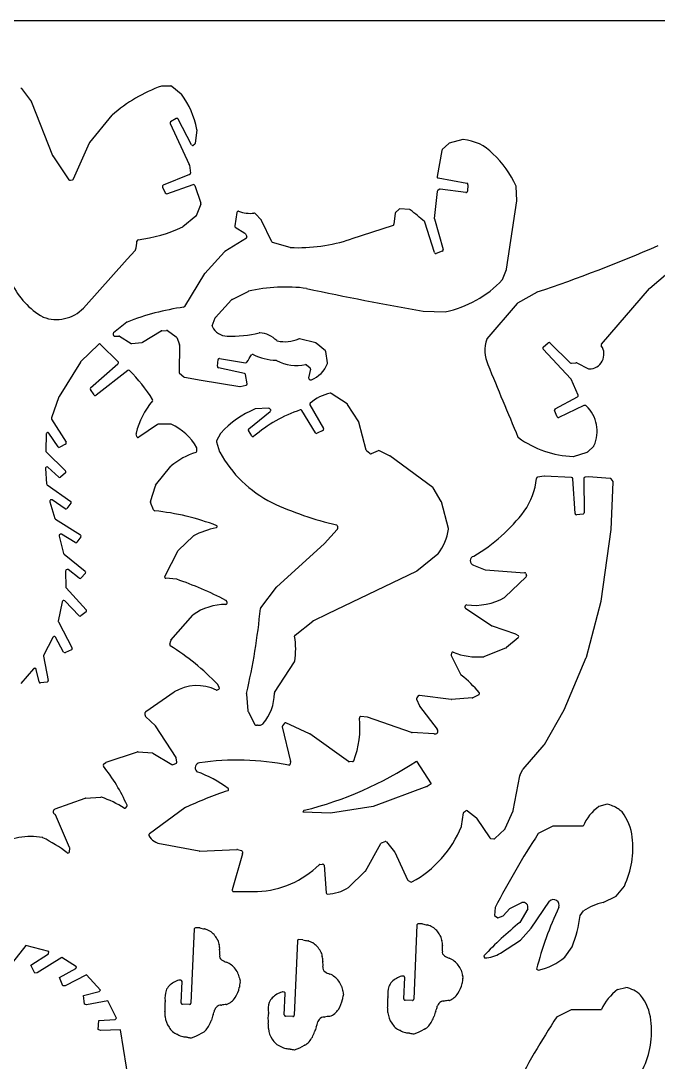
# Model space of a CAD drawing. Extents: x 0 to 821, y 0 to 548.
# Drawn here: x 128.6 to 320.7, y 234.2 to 548.2 of the extents above; entities that cross this region are included whole.
import ezdxf

# ---------------------------------------------------------------- set-up
doc = ezdxf.new("R2010")
doc.units = 0
doc.header["$MEASUREMENT"] = 0
doc.layers.add('WHITE', color=7, linetype='CONTINUOUS')

msp = doc.modelspace()

# ---------------------------------------------------------------- linework, layer by layer
at = {"layer": 'WHITE', "linetype": 'Continuous'}
for p, q in [((820.574183, 548.229817), (0, 548.229817)), ((128.753535, 527.859895), (131.783925, 523.760281)), ((171.154284, 528.580056), (173.843925, 528.580281)), ((174.094403, 528.490388), (176.943925, 526.170281)), ((131.83434, 523.669733), (138.163925, 507.600281)), ((149.364307, 511.530355), (156.093925, 519.740281)), ((175.453889, 518.76015), (173.753925, 517.730281)), ((180.093598, 510.870361), (176.013925, 518.600281)), ((173.593735, 517.219872), (179.363925, 504.850281)), ((181.633924, 515.380282), (181.133925, 511.220281)), ((261.824275, 512.389692), (257.773925, 511.370281)), ((144.474291, 500.549853), (149.303925, 511.440281)), ((180.973999, 510.939663), (180.673925, 510.730281)), ((255.533925, 509.170284), (254.073925, 501.310281)), ((257.593776, 511.269755), (255.653925, 509.390281)), ((138.203924, 507.520282), (143.113925, 500.320281)), ((179.393463, 504.739973), (179.713925, 502.270281)), ((143.533917, 500.16038), (144.203925, 500.320281)), ((179.474387, 501.849589), (171.513925, 498.650281)), ((254.393669, 500.84019), (263.063925, 499.230281)), ((171.303644, 498.109554), (172.153925, 496.310281)), ((172.643512, 496.100316), (180.573925, 498.830281)), ((181.083925, 498.580281), (182.863925, 493.230281)), ((254.124155, 496.800432), (253.233925, 488.630281)), ((254.673481, 497.369882), (254.283925, 497.080281)), ((262.794045, 496.450025), (254.963925, 497.450281)), ((263.393527, 498.809968), (263.243925, 496.820281)), ((278.143925, 494.050281), (277.923925, 498.270281)), ((275.053925, 473.33028), (278.143925, 493.970281)), ((182.853596, 492.960404), (181.483925, 489.440281)), ((193.71365, 490.470116), (193.073925, 486.380281)), ((201.104363, 488.130232), (199.223925, 490.100281)), ((241.463924, 490.220281), (241.093925, 486.870281)), ((242.524244, 491.369599), (241.583925, 490.460281)), ((245.794403, 491.320449), (242.823925, 491.480281)), ((181.364219, 489.270365), (177.473925, 486.120281)), ((204.244268, 481.580314), (201.183925, 488.030281)), ((253.283462, 478.310497), (250.393925, 487.480281)), ((253.254231, 488.469821), (255.903925, 479.260281)), ((193.254056, 485.980438), (196.173925, 484.160281)), ((196.314358, 483.999785), (196.733925, 483.190281)), ((240.823575, 486.52988), (228.083925, 482.380281)), ((196.584338, 482.670241), (190.123925, 478.640281)), ((209.75428, 479.879868), (204.493925, 481.370281)), ((163.07408, 479.010052), (160.663925, 476.320281)), ((190.043923, 478.580279), (184.033925, 472.060281)), ((255.663945, 478.770452), (253.813925, 478.060281)), ((160.663925, 476.320281), (147.453925, 461.610281)), ((183.983988, 471.999557), (177.953925, 462.050281)), ((273.834233, 470.239744), (275.023925, 473.240281)), ((318.174022, 467.560159), (323.683925, 472.180281)), ((192.264327, 464.190082), (197.123925, 466.620281)), ((284.214166, 466.420384), (278.323925, 463.050281)), ((303.624188, 450.719553), (318.123925, 467.520281)), ((187.264002, 458.779665), (192.143925, 464.100281)), ((278.22439, 462.9601), (269.123925, 452.360281)), ((186.323819, 456.269501), (187.183925, 458.640281)), ((249.913787, 460.62047), (256.473925, 460.490281)), ((160.504281, 457.320293), (156.563925, 454.100281)), ((156.444008, 453.649589), (156.553925, 453.350281)), ((156.943461, 453.089588), (158.093925, 453.130281)), ((158.314386, 453.080312), (161.843925, 450.940281)), ((165.283682, 451.269503), (170.913925, 454.710281)), ((171.093925, 454.77028), (172.533925, 454.880281)), ((172.79431, 454.809715), (175.433925, 452.910281)), ((175.574066, 452.720017), (176.383925, 450.580281)), ((217.483925, 451.070281), (212.643925, 452.320281)), ((152.064013, 450.67019), (146.593925, 445.400281)), ((157.903937, 445.369625), (152.623925, 450.660281)), ((162.093462, 450.889972), (165.113925, 451.220281)), ((176.414364, 450.440232), (176.313925, 442.230281)), ((220.39401, 448.700129), (217.643925, 450.990281)), ((294.394401, 440.260314), (286.033925, 449.250281)), ((286.073832, 449.82991), (287.613925, 451.090281)), ((288.143617, 451.060185), (294.243925, 445.050281)), ((187.853697, 444.050207), (188.053925, 446.040281)), ((188.513986, 446.390371), (196.373925, 445.130281)), ((221.024295, 445.080294), (220.533925, 448.450281)), ((146.533523, 445.320078), (140.133925, 434.900281)), ((149.633683, 437.550139), (157.883925, 444.790281)), ((196.00442, 441.849619), (188.163925, 443.620281)), ((214.733572, 444.449869), (215.823925, 443.590281)), ((215.963678, 443.180151), (215.363925, 440.600281)), ((294.573924, 444.940281), (295.953925, 445.110281)), ((296.18398, 445.070097), (299.733925, 443.280281)), ((160.833618, 442.800185), (151.293925, 435.300281)), ((176.463808, 441.920452), (177.783925, 440.820281)), ((177.974346, 440.729503), (182.953925, 439.900281)), ((182.953925, 439.900281), (194.583925, 437.950281)), ((196.813664, 438.769593), (196.303925, 441.530281)), ((215.544131, 440.169786), (215.833925, 439.990281)), ((296.613725, 435.349881), (294.463925, 440.160281)), ((150.714316, 435.389684), (149.573925, 437.020281)), ((194.733928, 437.950281), (196.493925, 438.310281)), ((140.094154, 434.830432), (137.813925, 428.470281)), ((226.973924, 432.680281), (222.143925, 435.840281)), ((289.704179, 431.169988), (296.433925, 434.840281)), ((197.304102, 425.190308), (203.793925, 430.430281)), ((203.273839, 431.380412), (199.383925, 431.190281)), ((203.824002, 431.019802), (203.573925, 431.270281)), ((217.383885, 423.979867), (213.273925, 430.700281)), ((215.763923, 432.37012), (219.843925, 425.280281)), ((230.463815, 427.260322), (227.093925, 432.560281)), ((290.273647, 428.820002), (289.523925, 430.670281)), ((298.3737, 432.199909), (290.813925, 428.610281)), ((298.893717, 432.179507), (298.633925, 432.230281)), ((137.853617, 428.120218), (142.243925, 421.130281)), ((232.724043, 418.72975), (230.513925, 427.150281)), ((136.484289, 424.000185), (136.403925, 423.930281)), ((169.843504, 426.530369), (164.183925, 422.620281)), ((173.714378, 426.579696), (170.073925, 426.600281)), ((198.264117, 423.019859), (197.213925, 424.670281)), ((219.673799, 424.719872), (217.903925, 423.830281)), ((136.244354, 423.629582), (136.133925, 418.520281)), ((139.833731, 419.740101), (137.063925, 423.900281)), ((163.564138, 422.8502), (163.333925, 423.670281)), ((187.554316, 421.250465), (188.533925, 418.190281)), ((188.834303, 423.79001), (187.583925, 421.570281)), ((136.254402, 418.229961), (142.083925, 412.490281)), ((142.10351, 420.569632), (140.363925, 419.610281)), ((181.643848, 418.429899), (181.693925, 419.270281)), ((233.783709, 417.690054), (232.843925, 418.530281)), ((236.324064, 418.580134), (234.213925, 417.630281)), ((239.773924, 417.03028), (236.673925, 418.570281)), ((295.233524, 416.84008), (299.353925, 418.160281)), ((299.504335, 418.249926), (301.293925, 419.940281)), ((252.753603, 407.519534), (239.833925, 417.000281)), ((136.023608, 413.249962), (136.343925, 408.620281)), ((136.21358, 413.62991), (136.133925, 413.550281)), ((140.053923, 410.580283), (136.773925, 413.650281)), ((142.063605, 411.909983), (140.593925, 410.580281)), ((169.214245, 408.149876), (173.843925, 413.910281)), ((136.51357, 408.319846), (143.623925, 403.290281)), ((286.323518, 410.91034), (284.403925, 410.570281)), ((294.643587, 410.509609), (286.423925, 410.920281)), ((295.684384, 399.639532), (295.023925, 410.140281)), ((298.333675, 410.230015), (298.463925, 399.860281)), ((299.753925, 410.660281), (298.713925, 410.630281)), ((306.294359, 410.239635), (299.753925, 410.660281)), ((307.134248, 409.320411), (306.593925, 410.070281)), ((306.613925, 394.810281), (307.203925, 409.070281)), ((167.693711, 403.249849), (169.143925, 408.020281)), ((255.343993, 403.260109), (252.853925, 407.410281)), ((137.333763, 403.169934), (138.883925, 398.140281)), ((137.433973, 403.599719), (137.373925, 403.500281)), ((141.934041, 401.08026), (137.993925, 403.720281)), ((143.713518, 402.709888), (142.473925, 401.160281)), ((168.623805, 400.709888), (167.703925, 402.990281)), ((257.484255, 395.099989), (255.383925, 403.160281)), ((298.103921, 399.460386), (296.123925, 399.270281)), ((139.053676, 397.919721), (146.553925, 393.160281)), ((187.753987, 395.829924), (187.713925, 395.950281)), ((224.09405, 395.79012), (224.103925, 395.060281)), ((140.143472, 392.830381), (141.503925, 387.580281)), ((140.253685, 393.24975), (140.193925, 393.150281)), ((144.973906, 390.870106), (140.803925, 393.380281)), ((146.663645, 392.589562), (145.503925, 390.980281)), ((176.09373, 388.540038), (180.573925, 392.800281)), ((224.003509, 394.779716), (220.163925, 390.570281)), ((303.503925, 373.220281), (306.613925, 394.810281)), ((220.163925, 390.570281), (205.653925, 377.460281)), ((141.643769, 387.369513), (148.013925, 382.200281)), ((171.973657, 380.680181), (176.013925, 388.440281)), ((247.953925, 382.300281), (254.343925, 387.460281)), ((265.013834, 384.060056), (268.543925, 382.630281)), ((142.083552, 382.279664), (142.153925, 377.470281)), ((142.284324, 382.659706), (142.193925, 382.570281)), ((146.184259, 380.110036), (142.813925, 382.700281)), ((148.05402, 381.619909), (146.723925, 380.160281)), ((175.474002, 379.839665), (172.303925, 380.090281)), ((221.263925, 369.450281), (247.873925, 382.260281)), ((268.664247, 382.610227), (280.473925, 381.790281)), ((280.903783, 380.559886), (274.513925, 374.390281)), ((280.823566, 381.519557), (281.003925, 380.980281)), ((142.254121, 377.209971), (148.303925, 370.590281)), ((205.603925, 377.410282), (200.893925, 371.200281)), ((141.063834, 373.03014), (139.873925, 367.210281)), ((141.334306, 373.350437), (141.223925, 373.280281)), ((146.18345, 368.800391), (141.853925, 373.300281)), ((190.753898, 372.769727), (190.553925, 373.250281)), ((262.594202, 371.830051), (262.483925, 371.540281)), ((262.633701, 371.060398), (270.543925, 365.790281)), ((299.093924, 356.290279), (303.503925, 373.220281)), ((148.264017, 370.009652), (146.723925, 368.760281)), ((173.853614, 361.409576), (180.493925, 369.020281)), ((216.693999, 367.249895), (221.263925, 369.450281)), ((139.913898, 366.940461), (144.023925, 359.050281)), ((211.253707, 362.99031), (216.623925, 367.210281)), ((270.643926, 365.74028), (277.703925, 363.330281)), ((138.194268, 362.269658), (135.463925, 356.840281)), ((138.524325, 362.520081), (138.393925, 362.460281)), ((141.504059, 357.860216), (139.033925, 362.340281)), ((173.474261, 360.209818), (173.773925, 361.260281)), ((278.544054, 362.189652), (275.023925, 359.200281)), ((277.794399, 363.289848), (278.493925, 362.830281)), ((143.834056, 358.500453), (142.023925, 357.690281)), ((274.913862, 359.140065), (268.143925, 356.460281)), ((135.42383, 356.589934), (136.823925, 349.260281)), ((205.114113, 345.63994), (211.103925, 354.910281)), ((258.414071, 357.500177), (258.333925, 357.060281)), ((258.373464, 356.82004), (261.263925, 351.000281)), ((292.433925, 340.390281), (299.073925, 356.230281)), ((132.414106, 352.799781), (128.593925, 348.410281)), ((132.803996, 352.949508), (132.683925, 352.940281)), ((134.074179, 348.839508), (133.233925, 352.640281)), ((136.483706, 348.790122), (134.513925, 348.530281)), ((166.283572, 339.949693), (174.823925, 345.810281)), ((187.914275, 346.410001), (188.253925, 346.620281)), ((188.414195, 347.139659), (187.933925, 348.080281)), ((196.604277, 345.199868), (197.043925, 340.100281)), ((247.873724, 343.639882), (248.773925, 341.590281)), ((248.42389, 344.629867), (247.933925, 344.060281)), ((258.343923, 343.510281), (248.773925, 344.770281)), ((264.703504, 344.040368), (258.433925, 343.510281)), ((266.663586, 344.9897), (264.853925, 344.080281)), ((166.05405, 338.780048), (166.103925, 339.650281)), ((197.083523, 339.950038), (199.163925, 335.970281)), ((248.823947, 341.510045), (254.133925, 334.560281)), ((286.424277, 329.930175), (292.433925, 340.390281)), ((169.153924, 335.65028), (166.183925, 338.460281)), ((208.044142, 336.369677), (207.463925, 335.610281)), ((215.634386, 333.189973), (208.533925, 336.480281)), ((233.044395, 338.190398), (231.123925, 338.390281)), ((246.413888, 333.57956), (233.133925, 338.170281)), ((175.384048, 326.089952), (169.223925, 335.580281)), ((207.383449, 335.269509), (209.893925, 324.850281)), ((227.343671, 324.830242), (215.693925, 333.150281)), ((253.104193, 333.199695), (246.523925, 333.560281)), ((279.993514, 322.489634), (286.373925, 329.860281)), ((154.35423, 324.659742), (163.773925, 327.780281)), ((163.934309, 327.800204), (168.243925, 327.410281)), ((168.403516, 327.359971), (174.163925, 323.940281)), ((153.544008, 323.990184), (154.213925, 324.580281)), ((174.503662, 323.909599), (175.343925, 324.210281)), ((175.614296, 324.64028), (175.443925, 325.930281)), ((209.904172, 324.699563), (209.813925, 324.100281)), ((228.613873, 324.809957), (227.593925, 324.750281)), ((247.913925, 324.990281), (252.283925, 318.060281)), ((277.013925, 310.070282), (279.003925, 320.570281)), ((279.044157, 320.679922), (279.933925, 322.420281)), ((251.003925, 317.270281), (234.853568, 311.309691)), ((252.283925, 318.060281), (251.074077, 317.30951)), ((148.093564, 313.78976), (152.723925, 314.130281)), ((138.963646, 310.519702), (147.983925, 313.770281)), ((160.243933, 310.889595), (160.553925, 311.230281)), ((234.773925, 311.290281), (221.983845, 309.269895)), ((305.334188, 311.950491), (302.883925, 311.270281)), ((143.304254, 298.89008), (139.053925, 308.740281)), ((178.074153, 310.880125), (167.343925, 303.060281)), ((213.733925, 309.600281), (213.724317, 309.660418)), ((221.903925, 309.260281), (213.733925, 309.600281)), ((261.434277, 305.369869), (262.033925, 309.340281)), ((262.194012, 309.6003), (262.723925, 309.990281)), ((263.214352, 309.980251), (265.923925, 307.830281)), ((274.624166, 304.589963), (276.983925, 309.980281)), ((266.003511, 307.740246), (270.023925, 301.780281)), ((289.003925, 305.300281), (284.593925, 303.120281)), ((298.074208, 305.289956), (289.003925, 305.300281)), ((270.313545, 301.609572), (271.193925, 301.520281)), ((271.504106, 301.619728), (274.533925, 304.460281)), ((143.223875, 297.57982), (143.333925, 298.690281)), ((171.044179, 300.000106), (182.313925, 297.850281)), ((232.483847, 291.809895), (237.123925, 300.100281)), ((237.324425, 300.270105), (238.393925, 300.690281)), ((238.844236, 300.570198), (241.293925, 297.570281)), ((182.313925, 297.850281), (182.443925, 297.820281)), ((182.533926, 297.820281), (193.733925, 298.320281)), ((195.413499, 296.999907), (192.303925, 286.140281)), ((193.864395, 298.310398), (195.093925, 297.960281)), ((195.38375, 297.610078), (195.423925, 297.150281)), ((241.354324, 297.49008), (245.213925, 289.160281)), ((218.743925, 293.79028), (219.563925, 293.900281)), ((220.014079, 293.530442), (220.593925, 285.250281)), ((227.424304, 286.890431), (232.413925, 291.720281)), ((245.353784, 289.000156), (246.073925, 288.530281)), ((308.043925, 284.270281), (310.543925, 287.280281)), ((192.684279, 285.630487), (199.963925, 285.630281)), ((282.403925, 274.530281), (287.953925, 282.740281)), ((304.10439, 282.340153), (308.043925, 284.270281)), ((271.563939, 280.761372), (271.393925, 278.400281)), ((273.983925, 278.290281), (276.033925, 280.530281)), ((276.033925, 280.530281), (279.623925, 282.300281)), ((281.414364, 280.429768), (279.013925, 276.330281)), ((297.214264, 278.369856), (298.233925, 279.830281)), ((271.393925, 278.400281), (272.363925, 277.680281)), ((272.363925, 277.680281), (273.983925, 278.290281)), ((180.873925, 274.330281), (179.893727, 251.920098)), ((182.443925, 274.660281), (181.293925, 274.710281)), ((248.023924, 275.540278), (247.043925, 253.130281)), ((249.593463, 275.859588), (248.443925, 275.920281)), ((279.223925, 270.970281), (282.403925, 274.530281)), ((211.983925, 270.740281), (211.014116, 248.330458)), ((213.563925, 271.060281), (212.403925, 271.120281)), ((273.15343, 267.050009), (279.223925, 270.970281)), ((130.073925, 269.380281), (124.983925, 262.800281)), ((137.043925, 267.500281), (130.073925, 269.380281)), ((136.893925, 266.870281), (137.043925, 267.500281)), ((292.613561, 265.860088), (294.833925, 268.980281)), ((131.633925, 263.450281), (136.893925, 266.870281)), ((140.983925, 265.710281), (133.473925, 261.070281)), ((145.383925, 262.960281), (140.983925, 265.710281)), ((268.143935, 266.200829), (268.423925, 265.650281)), ((132.803925, 261.030281), (131.633925, 263.450281)), ((133.473925, 261.070281), (132.803925, 261.030281)), ((140.263925, 259.730281), (145.163925, 262.410281)), ((145.163925, 262.410281), (145.383925, 262.960281)), ((284.093772, 262.170227), (284.613925, 261.940281)), ((141.243925, 257.230281), (140.263925, 259.730281)), ((148.413925, 260.460281), (141.913925, 257.210281)), ((152.583925, 255.910281), (148.413925, 260.460281)), ((176.793925, 258.900281), (176.344272, 258.920027)), ((176.903925, 252.050281), (177.183925, 258.490281)), ((243.943925, 260.110281), (243.493925, 260.120281)), ((244.044103, 253.260087), (244.323925, 259.690281)), ((141.913925, 257.210281), (141.243925, 257.230281)), ((147.463925, 254.290281), (152.233925, 255.450281)), ((152.233925, 255.450281), (152.583925, 255.910281)), ((207.903925, 255.310281), (207.45404, 255.329529)), ((208.013925, 248.460281), (208.293746, 254.890474)), ((308.50404, 256.030478), (310.943925, 256.700281)), ((147.753925, 251.630281), (147.463925, 254.290281)), ((148.403925, 251.430281), (147.753925, 251.630281)), ((154.783925, 252.700281), (148.403925, 251.430281)), ((157.433925, 247.400281), (154.783925, 252.700281)), ((179.483925, 251.540281), (177.284426, 251.630256)), ((246.624118, 252.740459), (244.433925, 252.840281)), ((290.203293, 247.880208), (294.613925, 250.050281)), ((294.613925, 250.050281), (303.683925, 250.050281)), ((151.953925, 244.030281), (152.113925, 246.700281)), ((152.113925, 246.700281), (157.013925, 247.040281)), ((157.013925, 247.040281), (157.433925, 247.400281)), ((210.593925, 247.940281), (208.393927, 248.04028)), ((152.563925, 243.720281), (151.953925, 244.030281)), ((158.603925, 243.960281), (152.563925, 243.720281)), ((162.203925, 222.000281), (158.603925, 243.960281))]:
    msp.add_line(p, q, dxfattribs=at)
for centre, radius, start, end in [((128.439358, 527.616009), 0.397728, 37.821081, 70.224331), ((185.705545, 486.559148), 44.4834, 109.271482, 131.665314), ((171.176925, 528.185281), 0.395408, 93.2823, 112.746335), ((173.84206, 528.18117), 0.399115, 50.783216, 89.73234), ((176.703925, 525.850281), 0.4, 36.8699, 53.130102), ((155.452666, 510.402608), 26.6725, 11.017094, 36.026477), ((131.462925, 523.522281), 0.399606, 21.6532, 36.554459), ((156.424308, 519.515627), 0.399528, 136.615202, 145.785199), ((175.659925, 518.421281), 0.396682, 26.823429, 121.3), ((173.953152, 517.387413), 0.396548, 120.159183, 204.992407), ((181.243724, 515.43896), 0.394588, 351.447916, 8.865528), ((261.918925, 512.009281), 0.39203, 84.937607, 103.972), ((260.843875, 498.624274), 13.820127, 43.345995, 85.394662), ((149.668145, 511.261398), 0.405778, 138.484687, 153.842525), ((180.444042, 511.050052), 0.393827, 207.146601, 305.712246), ((180.730767, 511.264162), 0.405539, 306.853871, 353.788095), ((255.923925, 509.100281), 0.396232, 132.954592, 169.824), ((257.873854, 510.979517), 0.403339, 104.344809, 133.97953), ((138.547925, 507.742281), 0.409414, 200.293974, 212.836), ((250.639776, 486.146611), 29.877258, 24.234618, 47.318661), ((178.990685, 504.691224), 0.405718, 6.901047, 23.081338), ((143.438925, 500.542281), 0.393585, 214.336081, 283.968), ((144.109537, 500.705431), 0.396548, 283.769908, 336.90034), ((179.32158, 502.215137), 0.396201, 292.686021, 8.000495), ((254.462878, 501.231051), 0.396941, 168.486403, 259.958858), ((171.664448, 498.280493), 0.399249, 112.149011, 205.350407), ((172.516078, 496.478952), 0.399506, 204.973596, 288.601215), ((180.703925, 498.450281), 0.401622, 18.8861, 108.886087), ((254.522925, 496.758281), 0.401005, 126.584136, 173.966), ((254.915554, 497.060202), 0.393066, 82.931258, 128.014288), ((262.851792, 496.8383), 0.392546, 261.540507, 357.368933), ((262.990947, 498.833662), 0.403277, 356.631769, 79.57421), ((277.528896, 498.233584), 0.396729, 5.307386, 26.475324), ((182.484086, 493.109681), 0.398524, 338.001881, 17.614727), ((277.743925, 494.010281), 0.401995, 354.289407, 5.71059), ((194.113481, 490.410444), 0.404259, 69.711163, 171.511652), ((197.764565, 500.229786), 10.0719, 249.599252, 276.380857), ((198.933925, 489.820281), 0.403113, 43.994914, 97.125), ((241.863925, 490.170281), 0.403113, 133.994914, 172.875), ((242.798814, 491.087223), 0.393859, 86.344627, 134.197053), ((245.758709, 490.92329), 0.398759, 50.185718, 84.864435), ((193.022659, 423.663834), 85.867437, 48.183625, 51.893143), ((181.099539, 489.583956), 0.410359, 310.165322, 339.505272), ((200.841379, 487.839255), 0.392209, 29.146839, 47.892755), ((240.700246, 486.905386), 0.395241, 288.181992, 354.904227), ((250.015791, 487.357692), 0.397508, 17.962427, 49.41767), ((253.631993, 488.599143), 0.399284, 175.527376, 198.89804), ((158.200471, 527.326478), 45.5024, 277.276037, 294.948409), ((177.223925, 486.430281), 0.398246, 295.202, 308.884496), ((193.465942, 486.31639), 0.39719, 170.743401, 237.760248), ((195.956777, 483.828589), 0.39645, 25.583314, 56.788556), ((154.791925, 481.966281), 8.824006, 341.386, 358.920995), ((164.011416, 481.79634), 0.397067, 96.954415, 179.455281), ((196.374626, 483.012097), 0.401055, 301.527113, 26.377693), ((204.601995, 481.752133), 0.396851, 205.65539, 254.197578), ((212.091974, 530.848367), 51.0382, 267.476192, 288.260206), ((162.776358, 479.273771), 0.397726, 318.46565, 341.833582), ((190.317925, 478.298281), 0.393192, 119.564138, 134.176), ((209.885616, 480.255039), 0.397495, 250.706413, 264.067362), ((253.664038, 478.429921), 0.398873, 197.421771, 292.072267), ((255.520925, 479.144281), 0.400181, 290.936, 16.850094), ((135.964925, 907.363281), 465.190944, 288.592, 293.402572), ((184.314949, 471.778284), 0.398117, 134.901015, 146.234131), ((274.660925, 473.411281), 0.401261, 334.776077, 348.354), ((146.617583, 478.765878), 22.8831, 205.15112, 240.195081), ((249.924464, 492.531185), 32.71177, 281.710208, 316.756675), ((273.464073, 470.403493), 0.404762, 315.623129, 336.136683), ((197.337925, 466.292281), 0.391638, 110.008, 123.121998), ((208.221374, 420.310218), 47.6415, 82.107046, 103.371111), ((435.498872, 1501.920983), 1057.709804, 257.954308, 259.891308), ((284.406925, 466.067281), 0.402375, 108.332851, 118.63), ((318.392132, 467.234748), 0.391745, 123.83238, 133.20798), ((188.202631, 387.037099), 75.559597, 98.010013, 111.416037), ((177.608674, 462.25624), 0.402016, 279.307138, 329.181805), ((192.440869, 463.827765), 0.40304, 115.978027, 137.456381), ((278.53895, 462.712932), 0.40005, 122.51329, 141.841189), ((135.472311, 459.242791), 0.404075, 235.522921, 243.820977), ((139.309734, 469.439353), 11.297, 249.178032, 316.130175), ((187.558487, 458.517788), 0.394083, 138.354124, 161.890693), ((249.948925, 461.016281), 0.397367, 256.148, 264.927), ((256.474925, 460.889281), 0.399001, 269.856402, 282.855), ((160.746194, 457.006019), 0.396598, 109.623841, 127.587375), ((186.694122, 456.126792), 0.39685, 158.92411, 204.919883), ((190.767549, 458.088063), 4.91781, 205.646107, 270.422171), ((156.824398, 453.789677), 0.405365, 129.983343, 200.217498), ((156.927167, 453.486618), 0.397364, 200.066123, 272.349998), ((158.118925, 452.729281), 0.401779, 60.89, 93.567439), ((171.126925, 454.371281), 0.400362, 94.728, 122.14191), ((172.565152, 454.479816), 0.40168, 55.214848, 94.458723), ((175.190849, 452.584496), 0.406475, 19.475673, 53.272504), ((192.472925, 484.589281), 31.463133, 266.959, 284.731547), ((200.571218, 453.770355), 0.402058, 83.955946, 104.036949), ((199.847295, 445.872912), 8.332573, 45.149455, 84.72367), ((208.127467, 462.520374), 11.062, 258.512418, 292.627702), ((212.52872, 451.939039), 0.398267, 73.186154, 111.38807), ((269.419216, 452.090689), 0.399846, 137.604942, 159.670987), ((152.338925, 450.380281), 0.399531, 44.492971, 133.479), ((162.042631, 451.281871), 0.395181, 239.812979, 277.390177), ((165.091666, 451.614383), 0.39473, 273.232657, 299.107437), ((176.016959, 450.427189), 0.397619, 1.879787, 22.645048), ((205.996225, 452.074003), 0.400525, 227.167483, 259.670701), ((217.391925, 450.686281), 0.394867, 50.343056, 76.5268), ((279.418787, 448.863833), 10.906827, 162.025561, 203.425069), ((286.324177, 449.521485), 0.397238, 129.065797, 223.056964), ((287.862008, 450.780197), 0.397111, 44.834522, 128.661637), ((299.942925, 447.688281), 4.448414, 269.501455, 34.8449), ((303.923925, 450.455281), 0.399685, 138.598, 214.315905), ((188.449925, 445.997281), 0.398328, 80.7439, 173.802769), ((168.493616, 464.145819), 33.984074, 326.320667, 330.573872), ((198.440326, 447.249088), 0.400608, 64.397584, 149.997098), ((206.499925, 464.041281), 18.22558, 244.359999, 267.024), ((220.133925, 448.390281), 0.404475, 8.530766, 49.99), ((146.88151, 445.120853), 0.40098, 135.824274, 150.208576), ((157.614292, 445.089612), 0.402866, 312.011909, 44.031336), ((161.082301, 442.489901), 0.397643, 44.817799, 128.711155), ((188.252936, 444.011401), 0.401121, 174.448244, 257.178915), ((196.444127, 445.520244), 0.396232, 259.794717, 326.256109), ((205.539185, 445.439155), 0.401468, 64.152034, 87.928036), ((211.854016, 457.417704), 13.139921, 242.143227, 281.234821), ((214.48631, 444.138974), 0.397233, 51.503942, 100.47746), ((215.571992, 443.275558), 0.403138, 346.310412, 51.323045), ((213.117192, 447.773386), 8.397075, 291.496608, 339.916699), ((220.625266, 445.027225), 0.402542, 340.060734, 7.575715), ((3953.94573, 1955.810027), 3982.43278, 202.301921, 202.641921), ((294.523925, 445.340281), 0.403113, 226.005086, 277.125), ((296.00262, 444.710434), 0.402801, 63.240526, 96.943619), ((299.908925, 443.641281), 0.401181, 244.137537, 269.328), ((122.640254, 404.765884), 54.257569, 32.690193, 44.462502), ((176.712925, 442.232134), 0.399005, 180.266161, 231.365792), ((178.047407, 441.127868), 0.40501, 229.416326, 259.607416), ((195.911855, 441.462683), 0.397854, 9.782391, 76.54632), ((215.753999, 440.510603), 0.40025, 167.052663, 238.376134), ((216.04361, 440.331474), 0.400476, 238.426659, 292.098346), ((294.107284, 439.986591), 0.396688, 25.966827, 43.631879), ((149.894136, 437.252466), 0.395532, 131.184755, 215.945821), ((194.658925, 438.340281), 0.397146, 259.114473, 280.886), ((196.417539, 438.7044), 0.401454, 280.968729, 9.345725), ((140.460925, 434.667281), 0.40152, 144.528675, 156.019), ((151.046521, 435.619865), 0.404157, 214.717708, 307.745011), ((186.866321, 418.034559), 24.2476, 140.063777, 166.049449), ((167.973478, 433.854754), 0.394202, 319.727147, 33.128844), ((224.326084, 423.495512), 12.648907, 101.27297, 132.173597), ((221.924152, 435.510129), 0.396611, 56.349422, 100.271448), ((296.245154, 435.193403), 0.400412, 298.127907, 23.00377), ((209.606305, 405.440836), 27.724763, 111.924576, 138.367753), ((226.16852, 391.142472), 41.911646, 108.58031, 130.671786), ((199.407511, 430.791256), 0.399721, 93.382879, 112.541959), ((203.296925, 430.979281), 0.401759, 46.411934, 93.2938), ((203.544253, 430.738547), 0.396691, 309.004726, 45.153806), ((212.935057, 430.489069), 0.399302, 31.93473, 107.638839), ((216.104771, 432.577138), 0.398791, 132.789052, 211.27299), ((226.753925, 432.340281), 0.404969, 32.905243, 57.0948), ((289.893812, 430.81922), 0.398747, 118.396538, 201.932699), ((298.547575, 431.840136), 0.399586, 77.520125, 115.794072), ((298.797489, 431.792737), 0.398561, 46.129561, 76.028554), ((291.872862, 424.464145), 10.481142, 335.154677, 46.60466), ((138.192811, 428.335959), 0.401991, 160.479718, 212.458054), ((230.127925, 427.041281), 0.401095, 15.7688, 33.1092), ((290.642873, 428.970407), 0.398685, 202.163632, 295.406604), ((136.727787, 423.681492), 0.40107, 33.05975, 127.381699), ((170.069925, 426.199281), 0.40102, 89.42849, 124.367), ((173.721925, 426.178281), 0.401418, 67.702417, 91.0771), ((167.406757, 411.626584), 16.264288, 28.911728, 66.568734), ((197.553795, 424.879176), 0.398935, 128.748081, 211.576297), ((219.494203, 425.08042), 0.402802, 296.478707, 29.747388), ((136.640768, 423.611907), 0.396809, 126.64618, 177.446921), ((141.903525, 420.917626), 0.401365, 299.885122, 31.993824), ((163.723925, 423.775281), 0.403887, 164.932, 195.068488), ((163.953875, 422.950473), 0.40243, 194.428308, 304.865433), ((187.934093, 421.376584), 0.40017, 151.050673, 198.370664), ((189.180925, 423.595281), 0.397487, 138.300493, 150.673), ((198.597468, 423.230008), 0.394062, 212.227834, 310.550105), ((217.725741, 424.18958), 0.401055, 211.527113, 296.377693), ((278.807925, 422.847281), 0.396564, 203.351, 235.594), ((296.584296, 447.896017), 31.111955, 234.649957, 267.254294), ((136.535931, 418.516947), 0.40202, 179.524929, 225.549997), ((140.168925, 419.961281), 0.40153, 213.419, 299.054604), ((188.035685, 397.090887), 22.0141, 107.641615, 129.936723), ((181.244656, 418.451197), 0.39976, 287.376698, 356.946089), ((181.292925, 419.294281), 0.401718, 356.574912, 29.11), ((188.921687, 418.290208), 0.400431, 194.450834, 206.816819), ((221.171119, 436.102929), 37.241975, 208.89118, 242.965488), ((233.114786, 418.828829), 0.403109, 194.22835, 227.783723), ((236.488925, 418.220281), 0.395885, 62.140349, 114.614), ((299.23095, 418.537616), 0.396869, 288.05097, 313.539518), ((301.026925, 420.234281), 0.397146, 312.244575, 334.016), ((234.044832, 417.991361), 0.398712, 229.086608, 295.093523), ((239.623925, 416.655281), 0.403887, 58.671307, 68.1986), ((295.107102, 417.219309), 0.399746, 268.111897, 288.436652), ((136.415925, 413.276281), 0.393192, 135.824343, 183.838), ((136.5043, 413.349943), 0.403609, 48.08448, 136.079467), ((141.804257, 412.209569), 0.396249, 310.88242, 45.106775), ((174.153925, 413.660281), 0.398246, 128.884, 141.115504), ((136.739956, 408.645793), 0.396853, 183.685929, 235.218137), ((140.323925, 410.870281), 0.396232, 227.045, 312.954592), ((262.915156, 412.542614), 21.2861, 325.151908, 353.737013), ((284.47579, 410.172256), 0.40446, 100.23477, 173.154302), ((286.412925, 410.521281), 0.399152, 88.420817, 102.942), ((294.623955, 410.10889), 0.401199, 4.487489, 87.195278), ((298.734174, 410.230293), 0.4005, 92.89817, 180.039773), ((306.267925, 409.843281), 0.397247, 34.850228, 86.1844), ((306.800953, 409.092799), 0.4036, 356.801648, 34.329813), ((169.523182, 407.898366), 0.398371, 140.850537, 162.179653), ((252.513886, 407.198728), 0.400476, 31.88753, 53.231649), ((137.713925, 403.291281), 0.3991, 148.420713, 197.703), ((137.772289, 403.389036), 0.398554, 56.213538, 148.087899), ((143.394263, 402.957717), 0.404157, 322.178692, 55.371826), ((168.074092, 403.134832), 0.39739, 163.176067, 201.33079), ((247.350925, 496.058281), 102.620972, 245.161423, 256.724), ((255.001925, 403.065281), 0.393636, 13.965639, 29.664), ((142.160841, 401.411338), 0.401312, 235.587508, 321.274373), ((168.995681, 400.858889), 0.400616, 201.834675, 264.070673), ((161.148931, 326.724662), 74.147725, 69.005938, 83.957405), ((237.713669, 432.669726), 53.5108, 300.913071, 322.884018), ((296.079876, 399.664078), 0.396253, 183.55147, 276.382361), ((298.062925, 399.859281), 0.401001, 275.868, 0.142882), ((139.271116, 398.262676), 0.406076, 197.542221, 237.624493), ((187.372167, 395.696331), 0.404516, 281.667564, 19.284242), ((223.693925, 395.790149), 0.400125, 359.995894, 76.868826), ((140.533605, 392.93278), 0.403347, 147.368158, 194.706831), ((140.59642, 393.029986), 0.407141, 59.358732, 147.331816), ((146.343374, 392.823896), 0.396845, 323.807944, 57.956634), ((180.863757, 392.517615), 0.404849, 119.589834, 135.717258), ((192.450394, 370.641578), 25.1597, 101.454415, 117.93498), ((223.702344, 395.045756), 0.401843, 318.543558, 2.071359), ((242.032644, 397.007915), 15.598629, 322.536912, 352.381469), ((257.094159, 394.996949), 0.403475, 351.870799, 14.796067), ((145.179925, 391.209281), 0.396758, 238.725, 324.747708), ((141.890078, 387.684716), 0.400026, 195.133669, 231.995004), ((176.365925, 388.240281), 0.404851, 132.241, 150.395549), ((254.120754, 387.792839), 0.4005, 303.864471, 317.067798), ((265.44444, 385.373416), 1.382149, 104.688896, 251.847451), ((264.985605, 387.096472), 0.401, 285.678025, 303.024068), ((142.485075, 382.293439), 0.401759, 136.443039, 181.964795), ((142.572097, 382.380151), 0.401203, 52.93243, 135.829805), ((146.426591, 380.430533), 0.4018, 232.906581, 317.73166), ((147.764082, 381.891449), 0.397238, 316.876705, 51.027411), ((172.331983, 380.493393), 0.404088, 152.468016, 266.018336), ((247.735925, 382.636281), 0.400525, 290.154211, 302.976), ((268.669925, 383.014281), 0.404144, 251.834043, 269.195), ((280.443661, 381.390051), 0.401372, 18.823746, 85.67578), ((280.633136, 380.846481), 0.394191, 313.360694, 19.842125), ((142.555921, 377.475576), 0.402031, 180.754664, 221.349948), ((175.444018, 379.439925), 0.400863, 71.172699, 85.71039), ((137.822477, 271.792377), 114.433193, 62.667824, 70.737615), ((205.908925, 377.155281), 0.397555, 129.897835, 140.102), ((265.428925, 390.021281), 18.091366, 262.362, 299.851338), ((274.233925, 374.680281), 0.403113, 299.745, 313.994914), ((141.463925, 372.950281), 0.408044, 126.027373, 168.712), ((141.56566, 373.030563), 0.394771, 43.096182, 125.876916), ((190.268488, 355.598291), 16.6117, 89.601244, 125.748526), ((190.189733, 373.094729), 0.39602, 23.128092, 63.843679), ((190.384774, 372.611281), 0.401693, 269.903524, 23.231391), ((17.063425, 387.885281), 184.525086, 346.666, 354.749622), ((201.213669, 370.957258), 0.401618, 142.763227, 173.930053), ((262.85583, 371.393041), 0.399991, 158.401099, 236.266239), ((262.973287, 371.689234), 0.404394, 82.748875, 159.621729), ((146.475184, 369.07), 0.397238, 222.742888, 308.768487), ((148.014205, 370.318508), 0.397238, 308.966968, 43.169317), ((180.789895, 368.746938), 0.402883, 124.197718, 137.276093), ((140.263925, 367.130281), 0.398121, 168.407825, 208.471), ((216.854294, 366.884561), 0.398953, 113.690066, 125.270384), ((270.771925, 366.121281), 0.401927, 235.440084, 251.43), ((138.555935, 362.090722), 0.403511, 113.672063, 153.675962), ((138.680802, 362.15151), 0.400412, 28.127907, 113.00367), ((174.163086, 361.148472), 0.404905, 139.845512, 163.970365), ((211.507123, 362.679442), 0.401072, 129.186582, 191.45135), ((189.544016, 358.715823), 21.916914, 350.398714, 10.207547), ((277.585954, 362.944865), 0.403066, 58.85891, 72.98141), ((278.284297, 362.491601), 0.398306, 310.704358, 58.244291), ((143.671744, 358.8642), 0.398318, 294.04746, 27.850484), ((173.852989, 360.10351), 0.393365, 164.320732, 237.855705), ((132.795707, 295.185585), 76.418337, 43.895201, 57.687871), ((274.778521, 359.518136), 0.401566, 289.696175, 307.670302), ((135.822925, 356.654281), 0.404323, 152.611062, 189.159), ((141.856869, 358.059379), 0.405143, 209.444921, 294.351708), ((210.756925, 355.109281), 0.400012, 330.166288, 352.964), ((258.732821, 357.002558), 0.403051, 171.76616, 206.926224), ((258.807925, 357.432281), 0.399565, 66.984732, 170.219), ((266.235925, 375.371281), 19.016401, 247.518, 275.424453), ((268.01646, 356.844261), 0.404584, 272.4288, 288.363839), ((298.702925, 356.387281), 0.402852, 337.062862, 346.067), ((132.719647, 352.542345), 0.399536, 95.129695, 139.883917), ((132.842948, 352.550179), 0.401224, 12.977393, 95.571217), ((134.465747, 348.929059), 0.401678, 192.881866, 276.88863), ((136.43117, 349.186313), 0.399659, 277.553504, 10.665576), ((261.629206, 351.172685), 0.403923, 205.266266, 230.795742), ((238.401126, 321.772851), 37.0647, 40.025987, 51.698341), ((181.716925, 334.510281), 13.236444, 63.9311, 121.383191), ((187.714727, 346.76038), 0.403218, 243.320458, 299.662391), ((187.58824, 347.879993), 0.399516, 30.087698, 46.457578), ((188.056511, 346.965616), 0.39778, 299.754787, 25.946767), ((205.453575, 345.428718), 0.399812, 148.109006, 179.770244), ((266.48334, 345.346491), 0.399735, 296.802244, 41.32658), ((196.993925, 345.235281), 0.391232, 166.170525, 185.193), ((190.17172, 345.695031), 14.884401, 320.663899, 358.980977), ((248.243998, 343.801369), 0.403957, 140.138071, 203.563285), ((248.730421, 344.372226), 0.400425, 83.762826, 139.952743), ((258.388925, 343.910281), 0.402523, 263.581, 276.418787), ((264.677619, 344.441326), 0.401793, 273.693835, 296.027232), ((166.501244, 339.615489), 0.39884, 123.076774, 174.995549), ((197.446997, 340.126177), 0.403903, 183.676003, 205.854737), ((249.136925, 341.761281), 0.401261, 205.223923, 218.755), ((166.451925, 338.755281), 0.398559, 176.438, 227.745651), ((200.427328, 337.721424), 1.935332, 256.463054, 308.195246), ((201.368925, 336.515281), 0.405225, 309.015703, 321.009), ((208.358338, 336.11808), 0.402517, 64.136949, 141.313497), ((202.665693, 335.152677), 28.1685, 339.005314, 5.720268), ((231.083925, 338.000281), 0.392046, 84.143986, 185.856), ((233.003845, 337.800659), 0.391843, 70.611743, 84.060121), ((168.908925, 335.335281), 0.399061, 37.874984, 52.125), ((199.519925, 336.158281), 0.402592, 207.838081, 297.196), ((199.893245, 335.451422), 0.396807, 78.210284, 118.494117), ((207.77302, 335.357398), 0.399362, 140.712067, 192.713337), ((215.445925, 332.842281), 0.395434, 51.159163, 61.5407), ((246.537441, 333.961094), 0.401041, 252.056333, 268.068549), ((253.105955, 332.796048), 0.403651, 77.350856, 90.250141), ((253.453925, 334.019281), 0.868954, 252.621, 38.505345), ((286.073973, 330.129453), 0.40302, 318.095657, 330.365617), ((163.90243, 327.40132), 0.400156, 85.43052, 108.731735), ((168.208205, 327.018691), 0.393215, 60.217987, 84.788095), ((153.803827, 323.689197), 0.397617, 130.801497, 218.727165), ((154.478452, 324.2768), 0.402586, 107.972589, 131.076909), ((174.366744, 324.289807), 0.404109, 239.874708, 289.804643), ((175.21504, 324.59132), 0.402246, 288.687782, 6.991175), ((175.046925, 325.872281), 0.401214, 8.311865, 32.8492), ((182.733925, 322.899281), 1.574094, 99.879552, 220.348), ((193.872497, 244.950168), 80.314293, 78.89354, 98.166493), ((209.421191, 324.148228), 0.39565, 258.697724, 353.039489), ((209.504925, 324.748281), 0.40215, 353.043, 14.692801), ((187.809812, 415.922748), 109.001, 283.915978, 303.463717), ((227.582925, 325.147281), 0.397152, 232.96, 271.587134), ((228.593057, 325.209288), 0.399873, 272.984041, 338.144652), ((112.172418, 290.422154), 52.892817, 23.67369, 38.627087), ((181.847252, 322.129871), 0.400426, 218.583522, 247.517425), ((168.154295, 285.159012), 39.025, 53.998372, 69.698952), ((279.399424, 320.487355), 0.4041, 151.540842, 168.158185), ((280.264925, 322.196281), 0.399671, 132.775, 145.912328), ((250.844436, 317.637825), 0.400656, 293.457482, 304.970973), ((152.740498, 313.732458), 0.398168, 67.40588, 92.385627), ((141.117007, 280.853987), 35.2702, 58.139782, 70.494772), ((232.127416, 193.986143), 128.79296, 108.630122, 114.780963), ((190.854744, 316.409219), 0.400087, 288.778375, 53.359675), ((148.108532, 313.387227), 0.402812, 92.129459, 108.019682), ((160.253149, 311.491539), 0.398399, 319.021894, 25.024274), ((234.718535, 311.690651), 0.404183, 277.876588, 289.517125), ((311.161504, 299.688695), 14.23557, 125.554115, 156.829452), ((303.429925, 302.742281), 9.40305, 56.2485, 78.3159), ((139.184898, 309.713547), 0.835965, 105.347139, 245.928331), ((138.688925, 308.585281), 0.396548, 23.00887, 66.9911), ((159.942641, 311.148841), 0.397474, 238.394446, 319.289741), ((178.305692, 310.551291), 0.402172, 113.739001, 125.150072), ((214.123441, 309.728411), 0.404874, 104.157368, 189.667856), ((221.896818, 309.656319), 0.396102, 271.028041, 282.691871), ((262.430925, 309.275281), 0.402286, 126.089, 170.70158), ((262.962701, 309.670463), 0.399121, 50.91187, 126.744987), ((265.669398, 307.525097), 0.397393, 32.779155, 50.171514), ((276.623925, 310.150281), 0.398121, 334.722278, 348.408), ((303.43583, 302.739092), 9.402423, 47.035613, 56.28922), ((297.683019, 300.241476), 15.357016, 6.724891, 37.638093), ((230.845472, 317.472037), 32.91003, 298.351845, 338.255687), ((261.040596, 305.412191), 0.39595, 340.499041, 353.864082), ((131.614196, 281.588407), 20.6141, 80.169244, 119.947583), ((135.085655, 301.503964), 0.398772, 66.64005, 83.063411), ((112.563149, 257.262862), 50.0421, 53.13579, 63.048841), ((167.585051, 302.734374), 0.40541, 126.496336, 207.03464), ((171.393807, 304.660513), 4.673502, 206.844398, 265.709647), ((270.349445, 302.001516), 0.393585, 214.20142, 264.766496), ((271.239625, 301.911199), 0.393581, 263.332115, 312.220542), ((494.793322, 165.647301), 251.162511, 146.814822, 152.720921), ((274.261657, 304.74598), 0.394657, 313.620971, 336.713793), ((286.064417, 298.818326), 27.062387, 334.763864, 6.836668), ((142.934, 298.732995), 0.402199, 353.903601, 22.989728), ((237.469142, 299.895977), 0.401142, 111.147061, 149.382431), ((238.533798, 300.310432), 0.404784, 39.921763, 110.215471), ((142.824925, 297.620281), 0.4009, 233.139098, 354.209), ((182.488925, 298.220281), 0.402523, 263.581213, 276.419), ((193.768925, 297.919281), 0.402525, 76.2825, 94.988237), ((194.9819, 297.57254), 0.403599, 5.336721, 73.885164), ((195.023246, 297.102511), 0.403516, 345.269384, 6.798768), ((241.00622, 297.290764), 0.401128, 29.794493, 44.173062), ((198.619083, 314.152288), 28.553695, 272.699556, 314.194762), ((218.802145, 293.399314), 0.395278, 98.469954, 134.752612), ((219.617933, 293.507142), 0.396831, 3.366077, 97.822149), ((232.145487, 292.001818), 0.389001, 313.635591, 330.437401), ((245.572076, 289.331964), 0.397175, 205.61119, 236.659637), ((192.686007, 286.028564), 0.39808, 163.701643, 269.751241), ((220.834426, 296.724261), 11.845609, 270.769602, 303.449101), ((227.138931, 287.175635), 0.403459, 303.852059, 315.016886), ((246.291433, 288.858945), 0.394119, 236.503512, 297.586125), ((220.992957, 285.279846), 0.400126, 184.23744, 270.082448), ((289.149081, 281.463714), 1.74872, 340.151916, 133.113542), ((279.983121, 280.851948), 1.49221, 343.565301, 103.928714), ((377.929925, 239.099281), 96.630607, 154.388174, 166.187), ((308.971888, 262.835022), 20.1033, 104.011954, 122.285561), ((253.827657, 284.372232), 43.799842, 339.426071, 352.12334), ((181.273925, 274.310281), 0.4005, 87.1376, 177.137595), ((182.43048, 274.259085), 0.401421, 76.606599, 88.080639), ((186.971484, 293.352576), 19.224636, 256.622207, 261.089619), ((183.914293, 273.966639), 0.401261, 64.991847, 78.572827), ((157.750633, 209.734748), 69.7569, 66.528785, 67.821032), ((185.385231, 273.344489), 0.403887, 58.888029, 68.388063), ((182.134793, 268.370539), 6.34549, 27.086382, 56.966292), ((248.423925, 275.520281), 0.4005, 87.137595, 177.138), ((249.586019, 275.457805), 0.401853, 77.347229, 88.938509), ((254.129299, 294.550715), 19.2242, 256.599726, 261.065884), ((251.103627, 275.163036), 0.398745, 70.875131, 84.216724), ((224.551174, 211.093439), 69.751827, 66.213709, 67.508691), ((252.537925, 274.553281), 0.394946, 58.477954, 68.3063), ((249.295188, 269.569712), 6.340509, 27.218224, 57.04378), ((357.260043, 181.466729), 122.969706, 129.516769, 136.443872), ((188.141909, 271.452465), 0.406168, 208.308544, 218.491319), ((185.848948, 269.656469), 2.50645, 1.682109, 38.002141), ((212.383925, 270.720281), 0.4005, 87.1376, 177.137595), ((213.541941, 270.660513), 0.400372, 76.659041, 86.852386), ((218.087065, 289.761723), 19.234149, 256.614495, 261.077678), ((215.061326, 270.366196), 0.396418, 70.395182, 83.829044), ((188.502069, 206.297453), 69.7515, 66.205121, 67.500424), ((216.499681, 269.752213), 0.394975, 58.861784, 68.528862), ((255.285171, 272.662659), 0.401008, 208.75647, 219.103106), ((252.989932, 270.880897), 2.504758, 1.12884, 37.616564), ((255.894925, 270.946281), 0.401001, 182.292, 198.342831), ((251.955019, 269.685268), 3.73581, 354.547392, 17.684016), ((188.756925, 269.711281), 0.403064, 177.331774, 193.07), ((184.804925, 268.484281), 3.7362, 354.56, 17.69866), ((188.923724, 268.083523), 0.402131, 173.352181, 186.173388), ((181.053786, 267.09237), 7.53004, 355.872576, 7.231791), ((213.255925, 264.768281), 6.34131, 27.2312, 57.061739), ((219.248033, 267.857355), 0.400212, 207.921489, 218.221896), ((216.954934, 266.065946), 2.50968, 1.695331, 37.961807), ((256.923845, 267.350987), 1.26327, 164.88418, 240.609178), ((256.073983, 269.285802), 0.402523, 173.65563, 186.482369), ((248.203873, 268.293573), 7.52992, 355.857859, 7.223285), ((255.312925, 267.771281), 0.40177, 346.928081, 356.918), ((268.341371, 274.619285), 8.969384, 270.527355, 302.44558), ((189.770925, 266.146281), 1.2596, 165.116028, 239.603), ((188.171669, 266.561443), 0.392783, 346.510165, 358.388502), ((192.698094, 270.343516), 6.373629, 235.995395, 250.913186), ((189.271525, 260.407649), 4.13651, 47.347268, 71.06336), ((219.862864, 266.156799), 0.399693, 182.380953, 198.56226), ((215.921895, 264.91899), 3.73118, 354.176487, 17.316296), ((220.02993, 264.539927), 0.396111, 179.930551, 193.141981), ((212.173925, 263.500281), 7.5304, 355.81, 7.244314), ((259.861856, 271.535981), 6.37162, 236.054072, 250.776932), ((256.438889, 261.606383), 4.131511, 47.043649, 71.29246), ((255.701815, 259.863584), 5.944732, 19.830493, 53.303204), ((281.243925, 278.940281), 17.330808, 281.212678, 310.998), ((188.563369, 258.660018), 5.938816, 20.253455, 53.759786), ((212.967925, 265.423281), 19.412335, 194.033861, 198.941995), ((220.880925, 262.556281), 1.2596, 165.091753, 239.603), ((219.297081, 263.026221), 0.394534, 338.302199, 348.872511), ((223.828435, 266.737614), 6.371874, 235.763795, 250.808142), ((220.339151, 256.7232), 4.232998, 47.223974, 70.763499), ((280.122188, 266.619263), 19.4154, 194.127731, 198.902353), ((178.185925, 252.271281), 6.916, 106.564, 134.906842), ((176.338185, 258.522291), 0.397782, 89.123251, 108.150753), ((176.783925, 258.500281), 0.400125, 358.568, 88.567904), ((199.759133, 256.526889), 5.290371, 161.105257, 177.477678), ((194.98792, 259.250023), 0.40209, 198.591661, 208.279667), ((193.642831, 258.495875), 1.14007, 347.033944, 29.630029), ((219.675826, 255.057545), 5.94114, 20.418677, 53.44992), ((243.157363, 255.600734), 3.877209, 134.202173, 159.154499), ((245.336623, 253.481488), 6.916346, 106.576195, 134.904312), ((243.458925, 259.719281), 0.402525, 85.011763, 103.717), ((243.923925, 259.710281), 0.4005, 357.137595, 87.1376), ((253.557235, 259.459255), 8.204014, 326.066625, 349.113943), ((261.228083, 258.009858), 0.398286, 345.46128, 354.238394), ((266.908925, 257.724281), 5.290272, 161.421, 177.339172), ((262.136925, 260.452281), 0.402228, 197.767, 208.636439), ((260.793799, 259.698804), 1.137844, 345.287658, 29.52358), ((179.163021, 253.571579), 7.12382, 162.106523, 187.106353), ((176.011925, 254.397281), 3.87579, 134.332, 159.40897), ((186.406301, 258.254843), 8.20491, 326.197276, 349.1445), ((194.079914, 256.80843), 0.396974, 345.582545, 352.950436), ((209.29624, 248.681375), 6.916, 106.566727, 134.904086), ((207.446943, 254.930311), 0.399281, 88.981541, 107.892907), ((207.893915, 254.910094), 0.400312, 357.190776, 88.567254), ((244.098323, 261.797671), 19.423758, 193.90384, 198.825126), ((230.868925, 252.936281), 5.29019, 161.094497, 177.471), ((226.096925, 255.652281), 0.402291, 197.692398, 208.63), ((224.763719, 254.900378), 1.12838, 347.198996, 29.704587), ((246.314287, 254.786401), 7.12649, 162.069062, 187.224567), ((256.154925, 257.460281), 4.937298, 289.26689, 328.486), ((316.763925, 244.440281), 14.232305, 125.476, 156.785551), ((309.05447, 247.484703), 9.40728, 47.136022, 78.413315), ((187.584734, 250.779651), 15.5957, 173.333972, 184.817819), ((171.703643, 252.638043), 0.393762, 352.996053, 7.623518), ((177.298956, 252.025779), 0.39579, 176.450827, 267.896128), ((179.494112, 251.940276), 0.400125, 268.541115, 357.109325), ((188.827463, 249.419362), 1.91312, 86.813127, 110.604903), ((188.96022, 251.729328), 0.400676, 266.222009, 283.473742), ((191.36214, 241.369379), 10.234078, 94.641444, 103.036754), ((190.504704, 251.970193), 0.401368, 274.185641, 288.81096), ((189.00312, 256.249349), 4.93632, 289.293591, 328.772328), ((210.274161, 249.995022), 7.11797, 162.288262, 187.302426), ((207.125784, 250.813163), 3.87404, 134.424383, 159.647893), ((217.521258, 254.652779), 8.19957, 326.189813, 349.154058), ((225.18622, 253.202374), 0.399006, 346.595473, 355.304404), ((254.734138, 251.949073), 15.599255, 173.221483, 184.557501), ((238.854148, 253.84199), 0.393192, 352.442841, 7.040413), ((244.443934, 253.240468), 0.400312, 177.190776, 268.567254), ((246.643738, 253.14029), 0.400312, 267.190776, 358.567254), ((256.509917, 250.184851), 2.54248, 119.871794, 156.722847), ((255.402287, 252.026126), 0.396548, 104.361927, 113.587697), ((255.976895, 250.620394), 1.91222, 86.776694, 110.605496), ((256.110925, 252.930281), 0.401568, 266.214803, 283.388), ((258.578925, 242.580281), 10.238687, 95.0121, 103.412894), ((257.659071, 253.170357), 0.391347, 273.712206, 288.628468), ((303.288875, 245.001704), 15.3603, 6.723361, 37.629417), ((166.794027, 248.537205), 5.332297, 353.680693, 10.072609), ((203.157194, 242.307572), 17.71144, 159.811402, 165.070841), ((182.135925, 250.636281), 4.92486, 333.255, 351.28745), ((187.387386, 249.811148), 0.391542, 154.504779, 168.339826), ((189.369726, 248.985746), 2.538435, 120.171682, 156.948758), ((188.298444, 250.842696), 0.394705, 111.435914, 121.208343), ((218.693812, 247.135341), 15.5902, 173.16552, 184.617489), ((202.813714, 249.038551), 0.40354, 353.175338, 7.365001), ((208.413925, 248.440281), 0.4005, 177.137595, 267.138), ((210.613737, 248.34029), 0.4005, 267.164454, 358.593324), ((220.114644, 252.660182), 4.94057, 289.378449, 328.655484), ((233.943964, 249.731644), 5.33071, 353.847072, 10.570786), ((239.643925, 249.115281), 0.402483, 173.579971, 186.419), ((246.009925, 249.810281), 6.806346, 186.241665, 214.549276), ((270.320663, 243.546319), 17.7157, 160.086011, 165.307246), ((249.282925, 251.836281), 4.927981, 332.757338, 351.291), ((254.550587, 251.061288), 0.397478, 161.168878, 175.843928), ((172.493795, 247.909005), 0.401995, 174.106198, 185.526543), ((178.863005, 248.591526), 6.80765, 186.081613, 214.660722), ((176.017296, 250.398463), 10.6289, 322.448561, 340.614396), ((197.91503, 244.913291), 5.327673, 354.041999, 10.457326), ((213.242326, 247.036092), 4.92787, 333.27547, 351.295641), ((218.510717, 246.222604), 0.403009, 155.507457, 170.325731), ((220.479726, 245.395747), 2.538435, 120.171775, 156.948762), ((219.358925, 247.225281), 0.396548, 103.877697, 113.009), ((219.961925, 245.833281), 1.90923, 87.23807, 111.448), ((220.073382, 248.130308), 0.390512, 267.143645, 283.347093), ((222.464014, 237.76905), 10.242971, 94.533508, 102.978847), ((221.627144, 248.382365), 0.403313, 273.873388, 288.326252), ((244.797166, 248.416851), 5.038307, 209.311889, 248.781678), ((248.852268, 247.40785), 3.569988, 292.94333, 319.927139), ((243.172137, 251.605556), 10.628192, 322.323844, 340.396215), ((500.408517, 110.415245), 251.163, 146.817081, 152.723298), ((291.674766, 243.576943), 27.0614, 334.76579, 6.840303), ((177.634806, 247.217488), 5.03452, 209.741713, 248.917696), ((175.650925, 242.154281), 0.404499, 51.210091, 64.6913), ((177.898616, 245.342189), 3.49703, 235.2301, 261.866681), ((179.221925, 252.338281), 10.6148, 260.138, 266.769395), ((177.095571, 251.961623), 10.8422, 285.616912, 303.209863), ((183.242698, 242.544792), 0.403668, 111.610803, 121.144188), ((181.702395, 246.209057), 3.57127, 292.934224, 320.145235), ((203.60406, 244.316472), 0.392588, 173.592993, 186.752395), ((209.977962, 244.989932), 6.80194, 186.073045, 214.679988), ((207.137766, 246.817371), 10.632, 322.332579, 340.568108), ((234.293829, 238.788777), 17.708742, 160.087777, 165.307553), ((242.836872, 243.343668), 0.400525, 57.185508, 70.026123), ((245.053351, 246.549287), 3.496985, 235.127145, 261.615508), ((246.356925, 253.549281), 10.615649, 260.163833, 266.849), ((245.746398, 242.551121), 0.399423, 71.427382, 86.123016), ((247.457092, 248.095536), 5.403038, 252.958079, 265.399015), ((247.037232, 243.108342), 0.398663, 268.052268, 288.590164), ((244.277451, 253.175703), 10.836822, 285.449847, 303.025017), ((250.391363, 243.753856), 0.394975, 111.91868, 121.740823), ((178.632419, 241.337628), 0.402766, 76.902995, 91.236593), ((180.305379, 246.896061), 5.40285, 252.977234, 265.422573), ((179.91816, 241.911042), 0.403003, 263.737388, 283.806807), ((208.764584, 243.619878), 5.04348, 209.717808, 248.721989), ((206.817633, 238.540061), 0.397659, 58.771367, 72.933695), ((209.021895, 241.746604), 3.49417, 235.1216, 261.633197), ((208.232389, 248.384132), 10.8464, 285.463938, 303.026244), ((214.393925, 238.980281), 0.398246, 118.529949, 128.884), ((212.831925, 242.616281), 3.56087, 292.658, 319.852109), ((210.32511, 248.749595), 10.6157, 260.173938, 266.862253), ((209.704381, 237.751777), 0.400004, 71.030022, 84.30956), ((211.417119, 243.297834), 5.40471, 252.972025, 265.406992), ((210.999227, 238.30827), 0.398068, 267.854477, 288.325279)]:
    msp.add_arc(centre, radius, start, end, dxfattribs=at)

doc.saveas('drawing.dxf')
